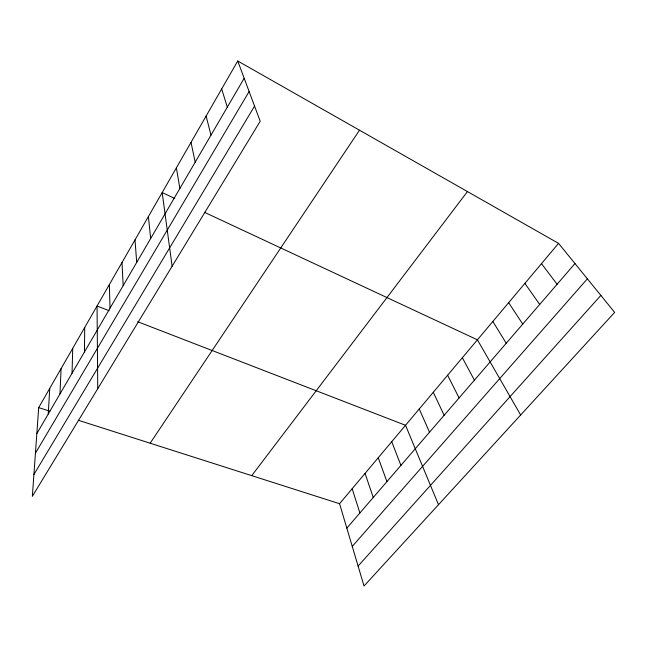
<?xml version="1.0" encoding="UTF-8"?>
<svg xmlns="http://www.w3.org/2000/svg" width="647" height="647" viewBox="0 0 647 647"><rect width="100%" height="100%" fill="white"/><g stroke="black" fill="none" stroke-linecap="round" stroke-linejoin="round"><path stroke-width="0.97" d="M84.466 351.96L84.717 327.463M72.043 373.238L72.731 348.329M59.977 393.918L61.077 368.628M48.25 414.015L49.738 388.378M38.691 407.61L32.35 496.338L260.207 121.256L237.74 60.988L38.691 407.61L49.94 411.201M36.839 433.571L244.178 78.255M35.431 453.207L249.119 91.51M33.911 474.518L254.562 106.1M150.161 443.203L359.497 130.201M251.74 475.65L467.449 191.569M558.547 243.361L614.65 312.38L364.026 586.012L339.57 503.706L558.547 243.361L237.74 60.988M346.824 528.122L574.965 263.555M352.259 546.4L587.379 278.825M358.098 566.068L600.853 295.404M78.295 420.259L339.57 503.706M109.173 310.697L97.042 306.007L97.754 388.669M137.665 321.713L405.532 425.281L438.496 504.709M174.73 198.427L162.179 192.563L172.118 266.257M204.428 212.305L477.413 339.821L520.649 415.01M541.49 263.628L557.099 284.268M524.871 283.394L539.703 304.438M508.655 302.675L522.752 324.098M492.844 321.478L506.237 343.258M462.346 357.734L474.413 380.153M447.635 375.22L459.087 397.929M433.272 392.292L444.133 415.277M419.24 408.977L429.527 432.212M391.726 441.699L400.922 465.379M378.236 457.728L386.922 481.619M365.054 473.402L373.246 497.486M352.17 488.72L359.886 512.982M221.678 88.962L227.315 107.159M206.11 116.064L210.995 135.126M191.019 142.348L195.192 162.203M176.38 167.832L179.882 188.431M148.389 216.575L150.67 238.5M134.997 239.9L136.711 262.415M121.984 262.561L123.173 285.626M109.335 284.583L110.022 308.158"/></g></svg>
